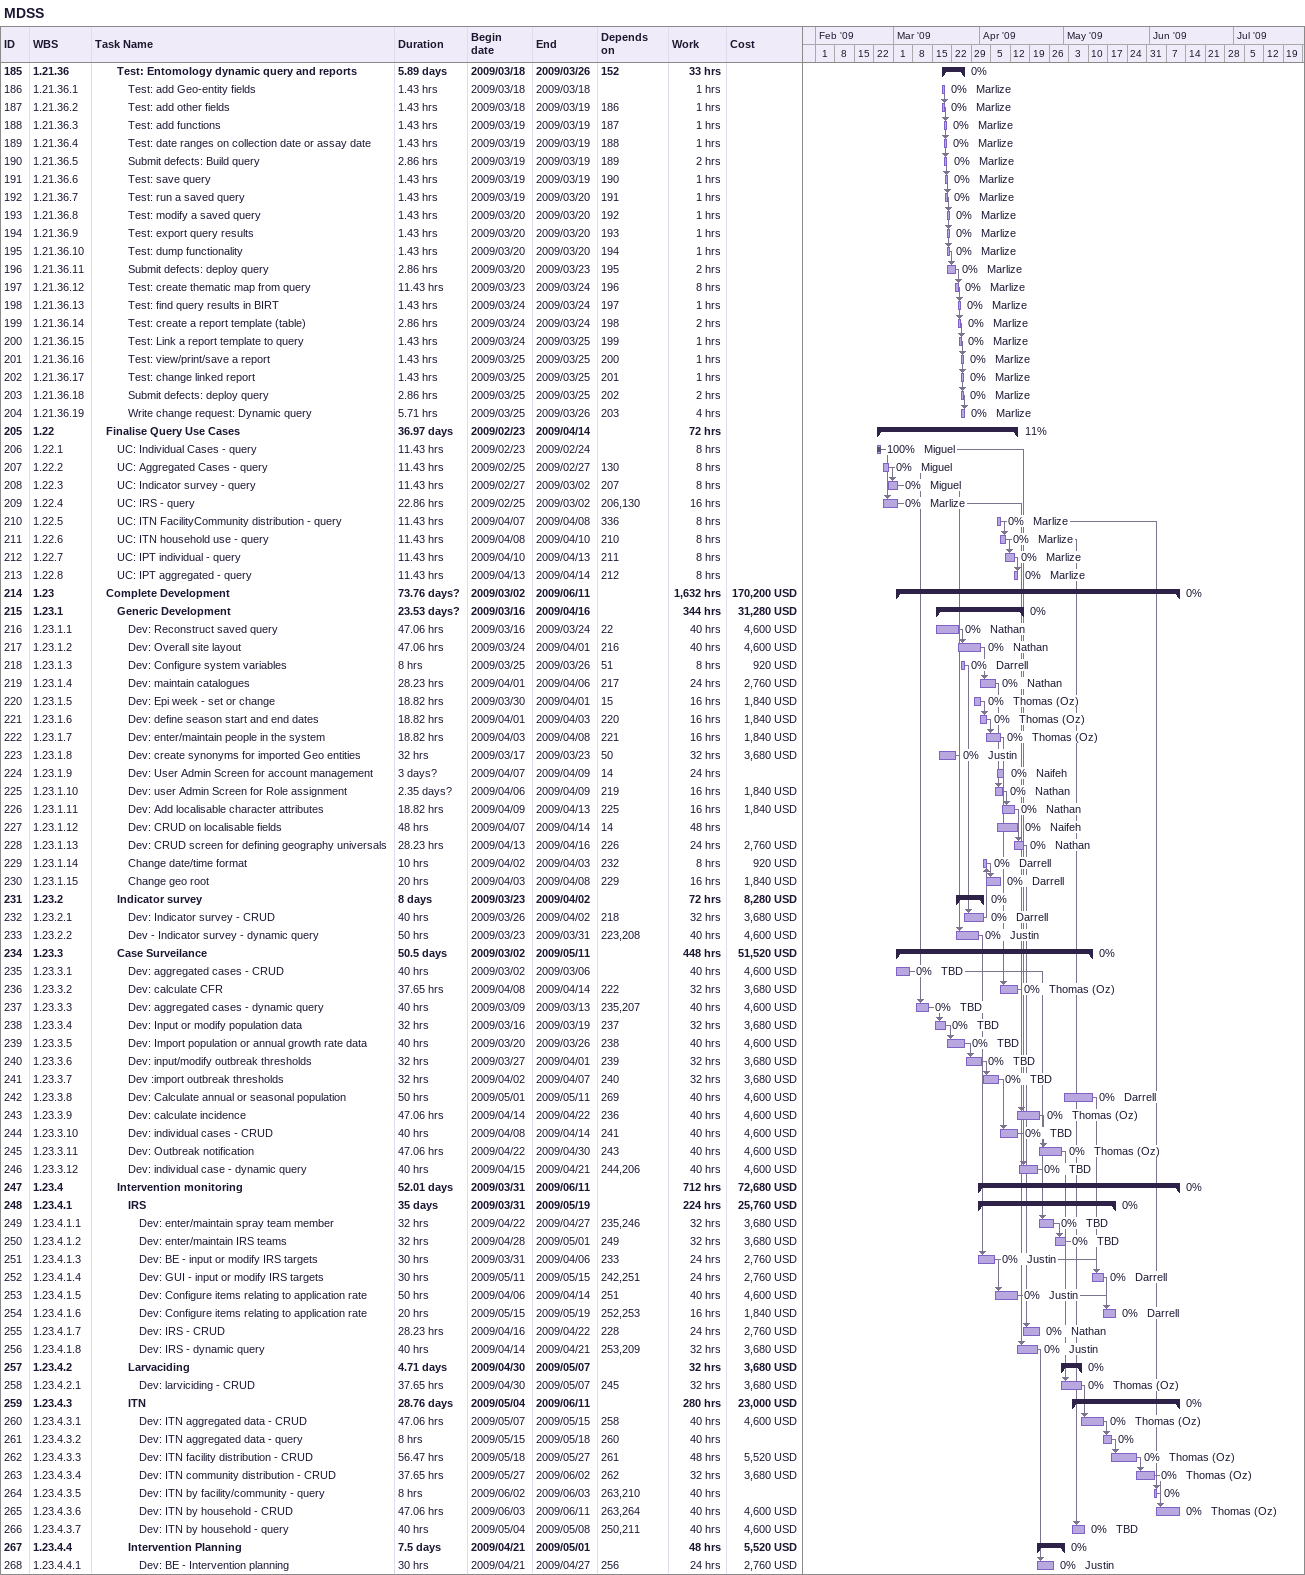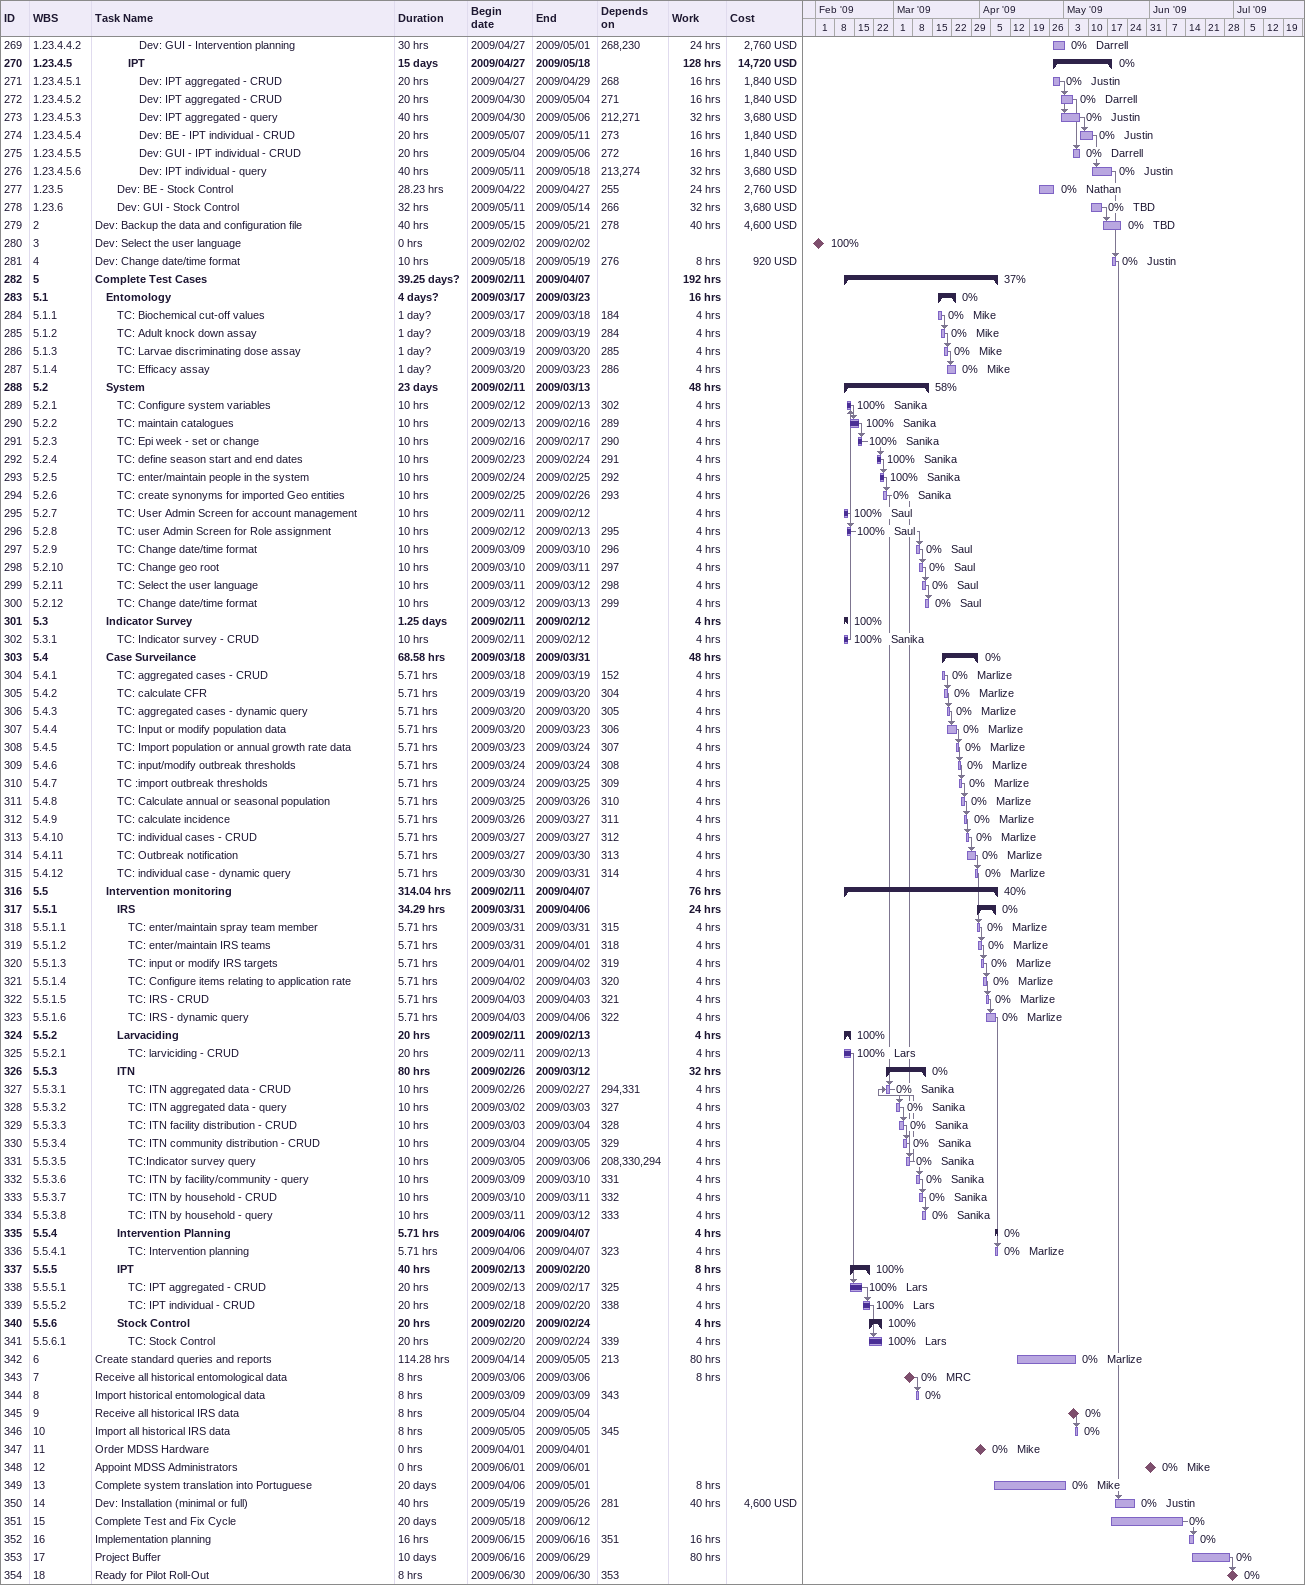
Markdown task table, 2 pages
MDSS

| ID | WBS | Task | Duration | Start | Finish | Predecessors | Resources | % complete | Work (h) | Cost (USD) |
|---|---|---|---|---|---|---|---|---|---|---|
| 185 | 1.21.36 | **Test: Entomology dynamic query and reports** | 5.89d | 2009-03-18 | 2009-03-26 | 152 |  | 0 | 33 |  |
| 186 | 1.21.36.1 | Test: add Geo-entity fields | 1.43h | 2009-03-18 | 2009-03-18 |  | Marlize | 0 | 1 |  |
| 187 | 1.21.36.2 | Test: add other fields | 1.43h | 2009-03-18 | 2009-03-19 | 186 | Marlize | 0 | 1 |  |
| 188 | 1.21.36.3 | Test: add functions | 1.43h | 2009-03-19 | 2009-03-19 | 187 | Marlize | 0 | 1 |  |
| 189 | 1.21.36.4 | Test: date ranges on collection date or assay date | 1.43h | 2009-03-19 | 2009-03-19 | 188 | Marlize | 0 | 1 |  |
| 190 | 1.21.36.5 | Submit defects: Build query | 2.86h | 2009-03-19 | 2009-03-19 | 189 | Marlize | 0 | 2 |  |
| 191 | 1.21.36.6 | Test: save query | 1.43h | 2009-03-19 | 2009-03-19 | 190 | Marlize | 0 | 1 |  |
| 192 | 1.21.36.7 | Test: run a saved query | 1.43h | 2009-03-19 | 2009-03-20 | 191 | Marlize | 0 | 1 |  |
| 193 | 1.21.36.8 | Test: modify a saved query | 1.43h | 2009-03-20 | 2009-03-20 | 192 | Marlize | 0 | 1 |  |
| 194 | 1.21.36.9 | Test: export query results | 1.43h | 2009-03-20 | 2009-03-20 | 193 | Marlize | 0 | 1 |  |
| 195 | 1.21.36.10 | Test: dump functionality | 1.43h | 2009-03-20 | 2009-03-20 | 194 | Marlize | 0 | 1 |  |
| 196 | 1.21.36.11 | Submit defects: deploy query | 2.86h | 2009-03-20 | 2009-03-23 | 195 | Marlize | 0 | 2 |  |
| 197 | 1.21.36.12 | Test: create thematic map from query | 11.43h | 2009-03-23 | 2009-03-24 | 196 | Marlize | 0 | 8 |  |
| 198 | 1.21.36.13 | Test: find query results in BIRT | 1.43h | 2009-03-24 | 2009-03-24 | 197 | Marlize | 0 | 1 |  |
| 199 | 1.21.36.14 | Test: create a report template (table) | 2.86h | 2009-03-24 | 2009-03-24 | 198 | Marlize | 0 | 2 |  |
| 200 | 1.21.36.15 | Test: Link a report template to query | 1.43h | 2009-03-24 | 2009-03-25 | 199 | Marlize | 0 | 1 |  |
| 201 | 1.21.36.16 | Test: view/print/save a report | 1.43h | 2009-03-25 | 2009-03-25 | 200 | Marlize | 0 | 1 |  |
| 202 | 1.21.36.17 | Test: change linked report | 1.43h | 2009-03-25 | 2009-03-25 | 201 | Marlize | 0 | 1 |  |
| 203 | 1.21.36.18 | Submit defects: deploy query | 2.86h | 2009-03-25 | 2009-03-25 | 202 | Marlize | 0 | 2 |  |
| 204 | 1.21.36.19 | Write change request: Dynamic query | 5.71h | 2009-03-25 | 2009-03-26 | 203 | Marlize | 0 | 4 |  |
| 205 | 1.22 | **Finalise Query Use Cases** | 36.97d | 2009-02-23 | 2009-04-14 |  |  | 11 | 72 |  |
| 206 | 1.22.1 | UC: Individual Cases - query | 11.43h | 2009-02-23 | 2009-02-24 |  | Miguel | 100 | 8 |  |
| 207 | 1.22.2 | UC: Aggregated Cases - query | 11.43h | 2009-02-25 | 2009-02-27 | 130 | Miguel | 0 | 8 |  |
| 208 | 1.22.3 | UC: Indicator survey - query | 11.43h | 2009-02-27 | 2009-03-02 | 207 | Miguel | 0 | 8 |  |
| 209 | 1.22.4 | UC: IRS - query | 22.86h | 2009-02-25 | 2009-03-02 | 206, 130 | Marlize | 0 | 16 |  |
| 210 | 1.22.5 | UC: ITN FacilityCommunity distribution - query | 11.43h | 2009-04-07 | 2009-04-08 | 336 | Marlize | 0 | 8 |  |
| 211 | 1.22.6 | UC: ITN household use - query | 11.43h | 2009-04-08 | 2009-04-10 | 210 | Marlize | 0 | 8 |  |
| 212 | 1.22.7 | UC: IPT individual - query | 11.43h | 2009-04-10 | 2009-04-13 | 211 | Marlize | 0 | 8 |  |
| 213 | 1.22.8 | UC: IPT aggregated - query | 11.43h | 2009-04-13 | 2009-04-14 | 212 | Marlize | 0 | 8 |  |
| 214 | 1.23 | **Complete Development** | 73.76d? | 2009-03-02 | 2009-06-11 |  |  | 0 | 1632 | 170200 |
| 215 | 1.23.1 | **Generic Development** | 23.53d? | 2009-03-16 | 2009-04-16 |  |  | 0 | 344 | 31280 |
| 216 | 1.23.1.1 | Dev: Reconstruct saved query | 47.06h | 2009-03-16 | 2009-03-24 | 22 | Nathan | 0 | 40 | 4600 |
| 217 | 1.23.1.2 | Dev: Overall site layout | 47.06h | 2009-03-24 | 2009-04-01 | 216 | Nathan | 0 | 40 | 4600 |
| 218 | 1.23.1.3 | Dev: Configure system variables | 8h | 2009-03-25 | 2009-03-26 | 51 | Darrell | 0 | 8 | 920 |
| 219 | 1.23.1.4 | Dev: maintain catalogues | 28.23h | 2009-04-01 | 2009-04-06 | 217 | Nathan | 0 | 24 | 2760 |
| 220 | 1.23.1.5 | Dev: Epi week - set or change | 18.82h | 2009-03-30 | 2009-04-01 | 15 | Thomas (Oz) | 0 | 16 | 1840 |
| 221 | 1.23.1.6 | Dev: define season start and end dates | 18.82h | 2009-04-01 | 2009-04-03 | 220 | Thomas (Oz) | 0 | 16 | 1840 |
| 222 | 1.23.1.7 | Dev: enter/maintain people in the system | 18.82h | 2009-04-03 | 2009-04-08 | 221 | Thomas (Oz) | 0 | 16 | 1840 |
| 223 | 1.23.1.8 | Dev: create synonyms for imported Geo entities | 32h | 2009-03-17 | 2009-03-23 | 50 | Justin | 0 | 32 | 3680 |
| 224 | 1.23.1.9 | Dev: User Admin Screen for account management | 3d? | 2009-04-07 | 2009-04-09 | 14 | Naifeh | 0 | 24 |  |
| 225 | 1.23.1.10 | Dev: user Admin Screen for Role assignment | 2.35d? | 2009-04-06 | 2009-04-09 | 219 | Nathan | 0 | 16 | 1840 |
| 226 | 1.23.1.11 | Dev: Add localisable character attributes | 18.82h | 2009-04-09 | 2009-04-13 | 225 | Nathan | 0 | 16 | 1840 |
| 227 | 1.23.1.12 | Dev: CRUD on localisable fields | 48h | 2009-04-07 | 2009-04-14 | 14 | Naifeh | 0 | 48 |  |
| 228 | 1.23.1.13 | Dev: CRUD screen for defining geography universals | 28.23h | 2009-04-13 | 2009-04-16 | 226 | Nathan | 0 | 24 | 2760 |
| 229 | 1.23.1.14 | Change date/time format | 10h | 2009-04-02 | 2009-04-03 | 232 | Darrell | 0 | 8 | 920 |
| 230 | 1.23.1.15 | Change geo root | 20h | 2009-04-03 | 2009-04-08 | 229 | Darrell | 0 | 16 | 1840 |
| 231 | 1.23.2 | **Indicator survey** | 8d | 2009-03-23 | 2009-04-02 |  |  | 0 | 72 | 8280 |
| 232 | 1.23.2.1 | Dev: Indicator survey - CRUD | 40h | 2009-03-26 | 2009-04-02 | 218 | Darrell | 0 | 32 | 3680 |
| 233 | 1.23.2.2 | Dev - Indicator survey - dynamic query | 50h | 2009-03-23 | 2009-03-31 | 223, 208 | Justin | 0 | 40 | 4600 |
| 234 | 1.23.3 | **Case Surveilance** | 50.5d | 2009-03-02 | 2009-05-11 |  |  | 0 | 448 | 51520 |
| 235 | 1.23.3.1 | Dev: aggregated cases - CRUD | 40h | 2009-03-02 | 2009-03-06 |  | TBD | 0 | 40 | 4600 |
| 236 | 1.23.3.2 | Dev: calculate CFR | 37.65h | 2009-04-08 | 2009-04-14 | 222 | Thomas (Oz) | 0 | 32 | 3680 |
| 237 | 1.23.3.3 | Dev: aggregated cases - dynamic query | 40h | 2009-03-09 | 2009-03-13 | 235, 207 | TBD | 0 | 40 | 4600 |
| 238 | 1.23.3.4 | Dev: Input or modify population data | 32h | 2009-03-16 | 2009-03-19 | 237 | TBD | 0 | 32 | 3680 |
| 239 | 1.23.3.5 | Dev: Import population or annual growth rate data | 40h | 2009-03-20 | 2009-03-26 | 238 | TBD | 0 | 40 | 4600 |
| 240 | 1.23.3.6 | Dev: input/modify outbreak thresholds | 32h | 2009-03-27 | 2009-04-01 | 239 | TBD | 0 | 32 | 3680 |
| 241 | 1.23.3.7 | Dev :import outbreak thresholds | 32h | 2009-04-02 | 2009-04-07 | 240 | TBD | 0 | 32 | 3680 |
| 242 | 1.23.3.8 | Dev: Calculate annual or seasonal population | 50h | 2009-05-01 | 2009-05-11 | 269 | Darrell | 0 | 40 | 4600 |
| 243 | 1.23.3.9 | Dev: calculate incidence | 47.06h | 2009-04-14 | 2009-04-22 | 236 | Thomas (Oz) | 0 | 40 | 4600 |
| 244 | 1.23.3.10 | Dev: individual cases - CRUD | 40h | 2009-04-08 | 2009-04-14 | 241 | TBD | 0 | 40 | 4600 |
| 245 | 1.23.3.11 | Dev: Outbreak notification | 47.06h | 2009-04-22 | 2009-04-30 | 243 | Thomas (Oz) | 0 | 40 | 4600 |
| 246 | 1.23.3.12 | Dev: individual case - dynamic query | 40h | 2009-04-15 | 2009-04-21 | 244, 206 | TBD | 0 | 40 | 4600 |
| 247 | 1.23.4 | **Intervention monitoring** | 52.01d | 2009-03-31 | 2009-06-11 |  |  | 0 | 712 | 72680 |
| 248 | 1.23.4.1 | **IRS** | 35d | 2009-03-31 | 2009-05-19 |  |  | 0 | 224 | 25760 |
| 249 | 1.23.4.1.1 | Dev: enter/maintain spray team member | 32h | 2009-04-22 | 2009-04-27 | 235, 246 | TBD | 0 | 32 | 3680 |
| 250 | 1.23.4.1.2 | Dev: enter/maintain IRS teams | 32h | 2009-04-28 | 2009-05-01 | 249 | TBD | 0 | 32 | 3680 |
| 251 | 1.23.4.1.3 | Dev: BE - input or modify IRS targets | 30h | 2009-03-31 | 2009-04-06 | 233 | Justin | 0 | 24 | 2760 |
| 252 | 1.23.4.1.4 | Dev: GUI - input or modify IRS targets | 30h | 2009-05-11 | 2009-05-15 | 242, 251 | Darrell | 0 | 24 | 2760 |
| 253 | 1.23.4.1.5 | Dev: Configure items relating to application rate | 50h | 2009-04-06 | 2009-04-14 | 251 | Justin | 0 | 40 | 4600 |
| 254 | 1.23.4.1.6 | Dev: Configure items relating to application rate | 20h | 2009-05-15 | 2009-05-19 | 252, 253 | Darrell | 0 | 16 | 1840 |
| 255 | 1.23.4.1.7 | Dev: IRS - CRUD | 28.23h | 2009-04-16 | 2009-04-22 | 228 | Nathan | 0 | 24 | 2760 |
| 256 | 1.23.4.1.8 | Dev: IRS - dynamic query | 40h | 2009-04-14 | 2009-04-21 | 253, 209 | Justin | 0 | 32 | 3680 |
| 257 | 1.23.4.2 | **Larvaciding** | 4.71d | 2009-04-30 | 2009-05-07 |  |  | 0 | 32 | 3680 |
| 258 | 1.23.4.2.1 | Dev: larviciding - CRUD | 37.65h | 2009-04-30 | 2009-05-07 | 245 | Thomas (Oz) | 0 | 32 | 3680 |
| 259 | 1.23.4.3 | **ITN** | 28.76d | 2009-05-04 | 2009-06-11 |  |  | 0 | 280 | 23000 |
| 260 | 1.23.4.3.1 | Dev: ITN aggregated data - CRUD | 47.06h | 2009-05-07 | 2009-05-15 | 258 | Thomas (Oz) | 0 | 40 | 4600 |
| 261 | 1.23.4.3.2 | Dev: ITN aggregated data - query | 8h | 2009-05-15 | 2009-05-18 | 260 |  | 0 | 40 |  |
| 262 | 1.23.4.3.3 | Dev: ITN facility distribution - CRUD | 56.47h | 2009-05-18 | 2009-05-27 | 261 | Thomas (Oz) | 0 | 48 | 5520 |
| 263 | 1.23.4.3.4 | Dev: ITN community distribution - CRUD | 37.65h | 2009-05-27 | 2009-06-02 | 262 | Thomas (Oz) | 0 | 32 | 3680 |
| 264 | 1.23.4.3.5 | Dev: ITN by facility/community - query | 8h | 2009-06-02 | 2009-06-03 | 263, 210 |  | 0 | 40 |  |
| 265 | 1.23.4.3.6 | Dev: ITN by household - CRUD | 47.06h | 2009-06-03 | 2009-06-11 | 263, 264 | Thomas (Oz) | 0 | 40 | 4600 |
| 266 | 1.23.4.3.7 | Dev: ITN by household - query | 40h | 2009-05-04 | 2009-05-08 | 250, 211 | TBD | 0 | 40 | 4600 |
| 267 | 1.23.4.4 | **Intervention Planning** | 7.5d | 2009-04-21 | 2009-05-01 |  |  | 0 | 48 | 5520 |
| 268 | 1.23.4.4.1 | Dev: BE - Intervention planning | 30h | 2009-04-21 | 2009-04-27 | 256 | Justin | 0 | 24 | 2760 |
| 269 | 1.23.4.4.2 | Dev: GUI - Intervention planning | 30h | 2009-04-27 | 2009-05-01 | 268, 230 | Darrell | 0 | 24 | 2760 |
| 270 | 1.23.4.5 | **IPT** | 15d | 2009-04-27 | 2009-05-18 |  |  | 0 | 128 | 14720 |
| 271 | 1.23.4.5.1 | Dev: IPT aggregated - CRUD | 20h | 2009-04-27 | 2009-04-29 | 268 | Justin | 0 | 16 | 1840 |
| 272 | 1.23.4.5.2 | Dev: IPT aggregated - CRUD | 20h | 2009-04-30 | 2009-05-04 | 271 | Darrell | 0 | 16 | 1840 |
| 273 | 1.23.4.5.3 | Dev: IPT aggregated - query | 40h | 2009-04-30 | 2009-05-06 | 212, 271 | Justin | 0 | 32 | 3680 |
| 274 | 1.23.4.5.4 | Dev: BE - IPT individual - CRUD | 20h | 2009-05-07 | 2009-05-11 | 273 | Justin | 0 | 16 | 1840 |
| 275 | 1.23.4.5.5 | Dev: GUI - IPT individual - CRUD | 20h | 2009-05-04 | 2009-05-06 | 272 | Darrell | 0 | 16 | 1840 |
| 276 | 1.23.4.5.6 | Dev: IPT individual - query | 40h | 2009-05-11 | 2009-05-18 | 213, 274 | Justin | 0 | 32 | 3680 |
| 277 | 1.23.5 | Dev: BE - Stock Control | 28.23h | 2009-04-22 | 2009-04-27 | 255 | Nathan | 0 | 24 | 2760 |
| 278 | 1.23.6 | Dev: GUI - Stock Control | 32h | 2009-05-11 | 2009-05-14 | 266 | TBD | 0 | 32 | 3680 |
| 279 | 2 | Dev: Backup the data and configuration file | 40h | 2009-05-15 | 2009-05-21 | 278 | TBD | 0 | 40 | 4600 |
| 280 | 3 | Dev: Select the user language | 0h | 2009-02-02 | 2009-02-02 |  |  | 100 |  |  |
| 281 | 4 | Dev: Change date/time format | 10h | 2009-05-18 | 2009-05-19 | 276 | Justin | 0 | 8 | 920 |
| 282 | 5 | **Complete Test Cases** | 39.25d? | 2009-02-11 | 2009-04-07 |  |  | 37 | 192 |  |
| 283 | 5.1 | **Entomology** | 4d? | 2009-03-17 | 2009-03-23 |  |  | 0 | 16 |  |
| 284 | 5.1.1 | TC: Biochemical cut-off values | 1d? | 2009-03-17 | 2009-03-18 | 184 | Mike | 0 | 4 |  |
| 285 | 5.1.2 | TC: Adult knock down assay | 1d? | 2009-03-18 | 2009-03-19 | 284 | Mike | 0 | 4 |  |
| 286 | 5.1.3 | TC: Larvae discriminating dose assay | 1d? | 2009-03-19 | 2009-03-20 | 285 | Mike | 0 | 4 |  |
| 287 | 5.1.4 | TC: Efficacy assay | 1d? | 2009-03-20 | 2009-03-23 | 286 | Mike | 0 | 4 |  |
| 288 | 5.2 | **System** | 23d | 2009-02-11 | 2009-03-13 |  |  | 58 | 48 |  |
| 289 | 5.2.1 | TC: Configure system variables | 10h | 2009-02-12 | 2009-02-13 | 302 | Sanika | 100 | 4 |  |
| 290 | 5.2.2 | TC: maintain catalogues | 10h | 2009-02-13 | 2009-02-16 | 289 | Sanika | 100 | 4 |  |
| 291 | 5.2.3 | TC: Epi week - set or change | 10h | 2009-02-16 | 2009-02-17 | 290 | Sanika | 100 | 4 |  |
| 292 | 5.2.4 | TC: define season start and end dates | 10h | 2009-02-23 | 2009-02-24 | 291 | Sanika | 100 | 4 |  |
| 293 | 5.2.5 | TC: enter/maintain people in the system | 10h | 2009-02-24 | 2009-02-25 | 292 | Sanika | 100 | 4 |  |
| 294 | 5.2.6 | TC: create synonyms for imported Geo entities | 10h | 2009-02-25 | 2009-02-26 | 293 | Sanika | 0 | 4 |  |
| 295 | 5.2.7 | TC: User Admin Screen for account management | 10h | 2009-02-11 | 2009-02-12 |  | Saul | 100 | 4 |  |
| 296 | 5.2.8 | TC: user Admin Screen for Role assignment | 10h | 2009-02-12 | 2009-02-13 | 295 | Saul | 100 | 4 |  |
| 297 | 5.2.9 | TC: Change date/time format | 10h | 2009-03-09 | 2009-03-10 | 296 | Saul | 0 | 4 |  |
| 298 | 5.2.10 | TC: Change geo root | 10h | 2009-03-10 | 2009-03-11 | 297 | Saul | 0 | 4 |  |
| 299 | 5.2.11 | TC: Select the user language | 10h | 2009-03-11 | 2009-03-12 | 298 | Saul | 0 | 4 |  |
| 300 | 5.2.12 | TC: Change date/time format | 10h | 2009-03-12 | 2009-03-13 | 299 | Saul | 0 | 4 |  |
| 301 | 5.3 | **Indicator Survey** | 1.25d | 2009-02-11 | 2009-02-12 |  |  | 100 | 4 |  |
| 302 | 5.3.1 | TC: Indicator survey - CRUD | 10h | 2009-02-11 | 2009-02-12 |  | Sanika | 100 | 4 |  |
| 303 | 5.4 | **Case Surveilance** | 68.58h | 2009-03-18 | 2009-03-31 |  |  | 0 | 48 |  |
| 304 | 5.4.1 | TC: aggregated cases - CRUD | 5.71h | 2009-03-18 | 2009-03-19 | 152 | Marlize | 0 | 4 |  |
| 305 | 5.4.2 | TC: calculate CFR | 5.71h | 2009-03-19 | 2009-03-20 | 304 | Marlize | 0 | 4 |  |
| 306 | 5.4.3 | TC: aggregated cases - dynamic query | 5.71h | 2009-03-20 | 2009-03-20 | 305 | Marlize | 0 | 4 |  |
| 307 | 5.4.4 | TC: Input or modify population data | 5.71h | 2009-03-20 | 2009-03-23 | 306 | Marlize | 0 | 4 |  |
| 308 | 5.4.5 | TC: Import population or annual growth rate data | 5.71h | 2009-03-23 | 2009-03-24 | 307 | Marlize | 0 | 4 |  |
| 309 | 5.4.6 | TC: input/modify outbreak thresholds | 5.71h | 2009-03-24 | 2009-03-24 | 308 | Marlize | 0 | 4 |  |
| 310 | 5.4.7 | TC :import outbreak thresholds | 5.71h | 2009-03-24 | 2009-03-25 | 309 | Marlize | 0 | 4 |  |
| 311 | 5.4.8 | TC: Calculate annual or seasonal population | 5.71h | 2009-03-25 | 2009-03-26 | 310 | Marlize | 0 | 4 |  |
| 312 | 5.4.9 | TC: calculate incidence | 5.71h | 2009-03-26 | 2009-03-27 | 311 | Marlize | 0 | 4 |  |
| 313 | 5.4.10 | TC: individual cases - CRUD | 5.71h | 2009-03-27 | 2009-03-27 | 312 | Marlize | 0 | 4 |  |
| 314 | 5.4.11 | TC: Outbreak notification | 5.71h | 2009-03-27 | 2009-03-30 | 313 | Marlize | 0 | 4 |  |
| 315 | 5.4.12 | TC: individual case - dynamic query | 5.71h | 2009-03-30 | 2009-03-31 | 314 | Marlize | 0 | 4 |  |
| 316 | 5.5 | **Intervention monitoring** | 314.04h | 2009-02-11 | 2009-04-07 |  |  | 40 | 76 |  |
| 317 | 5.5.1 | **IRS** | 34.29h | 2009-03-31 | 2009-04-06 |  |  | 0 | 24 |  |
| 318 | 5.5.1.1 | TC: enter/maintain spray team member | 5.71h | 2009-03-31 | 2009-03-31 | 315 | Marlize | 0 | 4 |  |
| 319 | 5.5.1.2 | TC: enter/maintain IRS teams | 5.71h | 2009-03-31 | 2009-04-01 | 318 | Marlize | 0 | 4 |  |
| 320 | 5.5.1.3 | TC: input or modify IRS targets | 5.71h | 2009-04-01 | 2009-04-02 | 319 | Marlize | 0 | 4 |  |
| 321 | 5.5.1.4 | TC: Configure items relating to application rate | 5.71h | 2009-04-02 | 2009-04-03 | 320 | Marlize | 0 | 4 |  |
| 322 | 5.5.1.5 | TC: IRS - CRUD | 5.71h | 2009-04-03 | 2009-04-03 | 321 | Marlize | 0 | 4 |  |
| 323 | 5.5.1.6 | TC: IRS - dynamic query | 5.71h | 2009-04-03 | 2009-04-06 | 322 | Marlize | 0 | 4 |  |
| 324 | 5.5.2 | **Larvaciding** | 20h | 2009-02-11 | 2009-02-13 |  |  | 100 | 4 |  |
| 325 | 5.5.2.1 | TC: larviciding - CRUD | 20h | 2009-02-11 | 2009-02-13 |  | Lars | 100 | 4 |  |
| 326 | 5.5.3 | **ITN** | 80h | 2009-02-26 | 2009-03-12 |  |  | 0 | 32 |  |
| 327 | 5.5.3.1 | TC: ITN aggregated data - CRUD | 10h | 2009-02-26 | 2009-02-27 | 294, 331 | Sanika | 0 | 4 |  |
| 328 | 5.5.3.2 | TC: ITN aggregated data - query | 10h | 2009-03-02 | 2009-03-03 | 327 | Sanika | 0 | 4 |  |
| 329 | 5.5.3.3 | TC: ITN facility distribution - CRUD | 10h | 2009-03-03 | 2009-03-04 | 328 | Sanika | 0 | 4 |  |
| 330 | 5.5.3.4 | TC: ITN community distribution - CRUD | 10h | 2009-03-04 | 2009-03-05 | 329 | Sanika | 0 | 4 |  |
| 331 | 5.5.3.5 | TC:Indicator survey query | 10h | 2009-03-05 | 2009-03-06 | 208, 330, 294 | Sanika | 0 | 4 |  |
| 332 | 5.5.3.6 | TC: ITN by facility/community - query | 10h | 2009-03-09 | 2009-03-10 | 331 | Sanika | 0 | 4 |  |
| 333 | 5.5.3.7 | TC: ITN by household - CRUD | 10h | 2009-03-10 | 2009-03-11 | 332 | Sanika | 0 | 4 |  |
| 334 | 5.5.3.8 | TC: ITN by household - query | 10h | 2009-03-11 | 2009-03-12 | 333 | Sanika | 0 | 4 |  |
| 335 | 5.5.4 | **Intervention Planning** | 5.71h | 2009-04-06 | 2009-04-07 |  |  | 0 | 4 |  |
| 336 | 5.5.4.1 | TC: Intervention planning | 5.71h | 2009-04-06 | 2009-04-07 | 323 | Marlize | 0 | 4 |  |
| 337 | 5.5.5 | **IPT** | 40h | 2009-02-13 | 2009-02-20 |  |  | 100 | 8 |  |
| 338 | 5.5.5.1 | TC: IPT aggregated - CRUD | 20h | 2009-02-13 | 2009-02-17 | 325 | Lars | 100 | 4 |  |
| 339 | 5.5.5.2 | TC: IPT individual - CRUD | 20h | 2009-02-18 | 2009-02-20 | 338 | Lars | 100 | 4 |  |
| 340 | 5.5.6 | **Stock Control** | 20h | 2009-02-20 | 2009-02-24 |  |  | 100 | 4 |  |
| 341 | 5.5.6.1 | TC: Stock Control | 20h | 2009-02-20 | 2009-02-24 | 339 | Lars | 100 | 4 |  |
| 342 | 6 | Create standard queries and reports | 114.28h | 2009-04-14 | 2009-05-05 | 213 | Marlize | 0 | 80 |  |
| 343 | 7 | Receive all historical entomological data | 8h | 2009-03-06 | 2009-03-06 |  | MRC | 0 | 8 |  |
| 344 | 8 | Import historical entomological data | 8h | 2009-03-09 | 2009-03-09 | 343 |  | 0 |  |  |
| 345 | 9 | Receive all historical IRS data | 8h | 2009-05-04 | 2009-05-04 |  |  | 0 |  |  |
| 346 | 10 | Import all historical IRS data | 8h | 2009-05-05 | 2009-05-05 | 345 |  | 0 |  |  |
| 347 | 11 | Order MDSS Hardware | 0h | 2009-04-01 | 2009-04-01 |  | Mike | 0 |  |  |
| 348 | 12 | Appoint MDSS Administrators | 0h | 2009-06-01 | 2009-06-01 |  | Mike | 0 |  |  |
| 349 | 13 | Complete system translation into Portuguese | 20d | 2009-04-06 | 2009-05-01 |  | Mike | 0 | 8 |  |
| 350 | 14 | Dev: Installation (minimal or full) | 40h | 2009-05-19 | 2009-05-26 | 281 | Justin | 0 | 40 | 4600 |
| 351 | 15 | Complete Test and Fix Cycle | 20d | 2009-05-18 | 2009-06-12 |  |  | 0 |  |  |
| 352 | 16 | Implementation planning | 16h | 2009-06-15 | 2009-06-16 | 351 |  | 0 | 16 |  |
| 353 | 17 | Project Buffer | 10d | 2009-06-16 | 2009-06-29 |  |  | 0 | 80 |  |
| 354 | 18 | Ready for Pilot Roll-Out | 8h | 2009-06-30 | 2009-06-30 | 353 |  | 0 |  |  |
